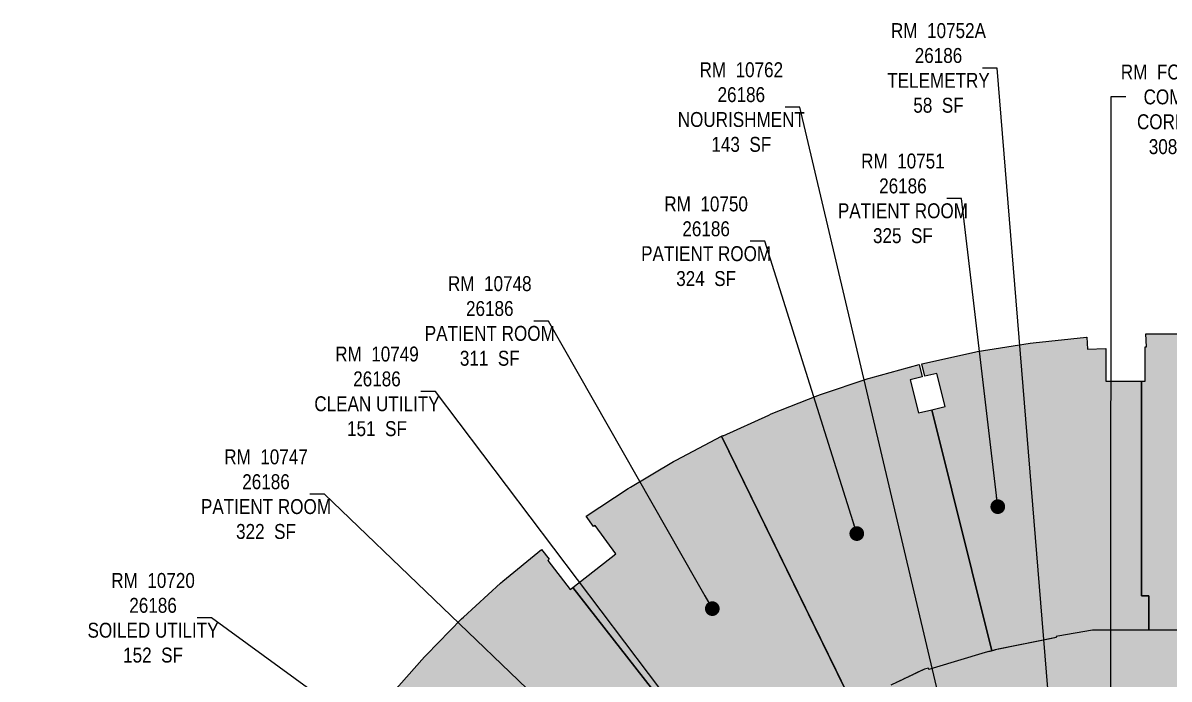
# Model space of a CAD drawing. Header units: inches. Extents: x -331 to 2565, y 2064 to 4565.
# Drawn here: x -175 to 900, y 3927 to 4542 of the extents above; entities that cross this region are included whole.
import ezdxf

# ---------------------------------------------------------------- set-up
doc = ezdxf.new("R2010")
doc.units = ezdxf.units.IN
doc.header["$LTSCALE"] = 96
doc.header["$MEASUREMENT"] = 0
for name, color, linetype in [('0-LABEL', 3, 'Continuous'), ('3-FCM', 190, 'Continuous'), ('3-FCM-PTN', 9, 'Continuous'), ('4-OCC', 6, 'Continuous'), ('4-OCC-PTN', 95, 'Continuous')]:
    doc.layers.add(name, color=color, linetype=linetype)
doc.styles.add('ArialN', font='ARIALN.TTF')
doc.dimstyles.new('AB-220', dxfattribs={"dimscale": 220, "dimtxt": 0.0703125, "dimasz": 0.0625, "dimexe": 0.0625, "dimexo": 0.125, "dimgap": 0.1875, "dimtad": 0, "dimdec": 4, "dimrnd": 0.0625, "dimzin": 0, "dimdsep": 46, "dimlunit": 4, "dimtxsty": 'ArialN', "dimblk": 'ARCHTICK', "dimcen": 0.0625, "dimclrd": 256, "dimclre": 256, "dimclrt": 256, "dimadec": 0, "dimazin": 0, "dimtfac": 1, "dimtdec": 4, "dimtofl": 0, "dimtmove": 2, "dimatfit": 3, "dimldrblk": 'DOT', "dimfxl": 0, "dimfrac": 2, "dimtolj": 1, "dimtzin": 0, "dimlwd": -1, "dimlwe": -1, "dimarcsym": 0})

# ---------------------------------------------------------------- blocks, each defined once
blk = doc.blocks.new('_ArchTick')
at = {"color": 0, "linetype": 'ByBlock', "const_width": 0.15}
blk.add_lwpolyline([(-0.5, -0.5), (0.5, 0.5)], dxfattribs=at)
blk = doc.blocks.new('_Dot')
at = {"lineweight": -2}
blk.add_line((-0.5, 0), (-1, 0), dxfattribs=at)
at = {"const_width": 0.5}
blk.add_lwpolyline([(-0.25, 0, 1), (0.25, 0, 1)], format="xyb", close=True, dxfattribs=at)
blk = doc.blocks.new('tags10')
at = {"layer": '0-LABEL', "char_height": 14, "attachment_point": 5, "style": 'ArialN'}
for s, insert in [('RM  10752A\\P26186\\PTELEMETRY\\P58  SF', (683.8597060213469, 4499.874073124698)), ('RM  10762\\P26186\\PNOURISHMENT\\P143  SF', (498.7854537361309, 4463.165792480699)), ('RM  FCM 10770\\PCOMMON\\PCORRIDOR\\P3087  SF', (913.7926485609096, 4461.032912451195)), ('RM  10751\\P26186\\PPATIENT ROOM\\P325  SF', (650.4699721749603, 4377.518710310858)), ('RM  10750\\P26186\\PPATIENT ROOM\\P324  SF', (465.7695908132773, 4337.279364674407)), ('RM  10748\\P26186\\PPATIENT ROOM\\P311  SF', (262.6975517534374, 4262.470201166772)), ('RM  10749\\P26186\\PCLEAN UTILITY\\P151  SF', (156.8185362161894, 4196.442592122148)), ('RM  10747\\P26186\\PPATIENT ROOM\\P322  SF', (52.66632625359489, 4099.963738354045)), ('RM  10720\\P26186\\PSOILED UTILITY\\P152  SF', (-53.35269411544141, 3983.97402302652))]:
    blk.add_mtext(s, dxfattribs=dict(at, insert=insert))
at = {"layer": '0-LABEL', "annotation_type": 0, "has_hookline": 1}
for points, hookline_direction, text_width in [([(806.6832048883152, 3670.452519500055), (738.8597060213469, 4499.874073124698), (725.1097060213469, 4499.874073124698)], 1, 95.70804911323329), ([(845.7580061603549, 3896.189002095873), (846.002687073269, 4473.160444819174), (859.752687073269, 4473.160444819174)], 0, 115.6193724420191), ([(720.2235348632819, 3758.285110134835), (553.7854537361309, 4463.165792480699), (540.0354537361309, 4463.165792480699)], 1, 117.8731241473397), ([(739.5092746344417, 4088.315132806989), (705.4699721749603, 4377.518710310858), (691.7199721749603, 4377.518710310858)], 1, 119.6398362892224), ([(607.1654376108614, 4063.033639547491), (520.7695908132773, 4337.279364674407), (507.0195908132773, 4337.279364674407)], 1, 119.6398362892224), ([(471.5560253717959, 3992.634408619752), (317.6975517534374, 4262.470201166772), (303.9475517534374, 4262.470201166772)], 1, 119.6398362892224), ([(671.2172598833495, 3588.626304939889), (211.8185362161894, 4196.442592122148), (198.0685362161894, 4196.442592122148)], 1, 116.7366984993179), ([(326.0650423618555, 3890.383212514298), (107.6663262535949, 4099.963738354045), (93.91632625359489, 4099.963738354045)], 1, 119.6398362892224)]:
    blk.add_leader(points, dimstyle='AB-220', override={"dimfxl": 0.0625}, dxfattribs=dict(at, hookline_direction=hookline_direction, text_width=text_width))
at = {"layer": '0-LABEL', "annotation_type": 0, "has_hookline": 1, "hookline_direction": 1, "text_width": 122.1418826739427}
blk.add_leader([(575.1310682788512, 3566.929687255022), (1.647305884558591, 3983.97402302652), (-12.10269411544141, 3983.97402302652)], dimstyle='AB-220', dxfattribs=at)

msp = doc.modelspace()

# ---------------------------------------------------------------- hatches: boundary and pattern name
at = {"layer": '3-FCM-PTN'}
h = msp.add_hatch(color=256, dxfattribs=at)
h.dxf.hatch_style = 1
edge = h.paths.add_edge_path()
edge.add_line((1092.25442862705, 3521.56458674961), (1111.876291836576, 3564.421695614039))
edge.add_line((1111.876291836576, 3564.421695614039), (1112.750382042208, 3564.1027101589))
edge.add_line((1112.750382042208, 3564.1027101589), (1115.758877156308, 3572.754010890833))
edge.add_line((1115.758877156308, 3572.754010890833), (1118.502163794109, 3581.49291002435))
edge.add_line((1118.502163794109, 3581.49291002435), (1120.977727654881, 3590.311379555234))
edge.add_line((1120.977727654881, 3590.311379555234), (1124.271480637071, 3604.076168524619))
edge.add_arc((857.3217545045077, 3663.161657677349), 273.4104081973984, 347.519608184642, 355.821722656267)
edge.add_line((1130.005484995086, 3643.240953964642), (1130.005484996165, 3643.240953964642))
edge.add_line((1130.005484996165, 3643.240953964642), (1129.077738612467, 3643.314808061172))
edge.add_line((1129.077738612467, 3643.314808061172), (1129.077738612467, 3690.840989414948))
edge.add_line((1129.077738612467, 3690.840989414948), (1130.005369761382, 3690.914838850964))
edge.add_arc((844.293335089988, 3669.428333472206), 286.518824284652, 4.300739724201006, 15.15373334039618)
edge.add_arc((830.5777386126629, 3667.077172647229), 300.3749999995364, 14.90271153620701, 16.16455719438679)
edge.add_line((1119.077738612222, 3750.700677865415), (1119.077738612228, 3839.952172647096))
edge.add_line((1119.077738612228, 3839.952172647096), (1143.202738612228, 3839.952172647096))
edge.add_line((1143.202738612228, 3839.952172647096), (1143.202738612228, 3859.827172647097))
edge.add_line((1143.202738612228, 3859.827172647097), (1223.077738612226, 3859.827172647097))
edge.add_line((1223.077738612226, 3859.827172647097), (1223.077738612226, 3867.077172647097))
edge.add_line((1223.077738612226, 3867.077172647097), (1359.327738612227, 3867.077172647097))
edge.add_line((1359.327738612227, 3867.077172647097), (1359.327738612227, 3862.201451851782))
edge.add_line((1359.327738612227, 3862.201451851782), (1421.327738612226, 3862.201451851782))
edge.add_line((1421.327738612226, 3862.201451851782), (1421.327738612228, 3860.952172647095))
edge.add_line((1421.327738612228, 3860.952172647095), (1499.827738612228, 3860.952172647095))
edge.add_line((1499.827738612228, 3860.952172647095), (1499.827738612228, 3827.952172647094))
edge.add_line((1499.827738612228, 3827.952172647094), (1573.702738612208, 3827.952172647094))
edge.add_line((1573.702738612208, 3827.952172647094), (1573.702738613287, 3816.139672647075))
edge.add_line((1573.702738613287, 3816.139672647075), (1681.202738613262, 3816.139672647094))
edge.add_line((1681.202738613262, 3816.139672647094), (1681.202738612208, 3867.077172647095))
edge.add_line((1681.202738612208, 3867.077172647095), (1999.077738612229, 3867.077172647095))
edge.add_line((1999.077738612229, 3867.077172647095), (1999.077738612228, 3467.077172647089))
edge.add_line((1999.077738612228, 3467.077172647089), (1817.827738613326, 3467.077172647089))
edge.add_line((1817.827738613326, 3467.077172647089), (1817.827738612224, 3359.576451851779))
edge.add_line((1817.827738612224, 3359.576451851779), (1864.765238613301, 3359.576451851748))
edge.add_line((1864.765238613301, 3359.576451851748), (1864.765238613301, 3364.01467264711))
edge.add_line((1864.765238613301, 3364.01467264711), (1948.576661756896, 3364.014879376685))
edge.add_line((1948.576661756896, 3364.014879376685), (1948.577738613308, 3367.077172647089))
edge.add_line((1948.577738613308, 3367.077172647089), (1999.577738613308, 3367.076451851789))
edge.add_line((1999.577738613308, 3367.076451851789), (1999.577738613308, 3362.201451851789))
edge.add_line((1999.577738613308, 3362.201451851789), (2129.702738612099, 3362.20145185179))
edge.add_line((2129.702738612099, 3362.20145185179), (2129.702738612099, 3466.827172647092))
edge.add_line((2129.702738612099, 3466.827172647092), (2105.327738612224, 3466.827172647092))
edge.add_line((2105.327738612224, 3466.827172647092), (2105.327738612224, 3502.202172647088))
edge.add_line((2105.327738612224, 3502.202172647088), (2129.702738612099, 3502.202172647088))
edge.add_line((2129.702738612099, 3502.202172647088), (2129.7027386121, 3737.827172647092))
edge.add_line((2129.7027386121, 3737.827172647092), (2102.827738612225, 3737.827172647092))
edge.add_line((2102.827738612225, 3737.827172647092), (2102.827738612225, 3792.577172647092))
edge.add_line((2102.827738612225, 3792.577172647092), (2106.640072344196, 3792.577157092022))
edge.add_line((2106.640072344196, 3792.577157092022), (2106.640106650465, 3876.639656280982))
edge.add_line((2106.640106650465, 3876.639656280982), (2282.45273861318, 3876.639672647088))
edge.add_line((2282.45273861318, 3876.639672647088), (2282.45273861318, 3965.076451851774))
edge.add_line((2282.45273861318, 3965.076451851774), (2251.65195736222, 3965.076451851775))
edge.add_line((2251.65195736222, 3965.076451851775), (2251.65195736222, 3972.326451851777))
edge.add_line((2251.65195736222, 3972.326451851777), (2107.702738612225, 3972.326451851776))
edge.add_line((2107.702738612225, 3972.326451851776), (2107.702738612225, 4006.951812249561))
edge.add_line((2107.702738612225, 4006.951812249561), (2035.765238613308, 4006.951812249561))
edge.add_line((2035.765238613308, 4006.951812249561), (2035.765238613308, 3972.326451851779))
edge.add_line((2035.765238613308, 3972.326451851779), (1626.202738613302, 3972.32645185178))
edge.add_line((1626.202738613302, 3972.32645185178), (1589.452738613298, 3972.32645185178))
edge.add_line((1589.452738613298, 3972.32645185178), (1589.452738613298, 3972.576451851784))
edge.add_line((1589.452738613298, 3972.576451851784), (1549.95273861222, 3972.57645185178))
edge.add_line((1549.95273861222, 3972.57645185178), (1549.952738613298, 3998.076451851868))
edge.add_line((1549.952738613298, 3998.076451851868), (1508.452738613297, 3998.076451851868))
edge.add_line((1508.452738613297, 3998.076451851868), (1508.452738613297, 3972.576451851783))
edge.add_line((1508.452738613297, 3972.576451851783), (1299.327738612254, 3972.576451851855))
edge.add_line((1299.327738612254, 3972.576451851855), (1223.952738612225, 3972.576451851849))
edge.add_line((1223.952738612225, 3972.576451851849), (1223.952738612225, 4008.576451851784))
edge.add_line((1223.952738612225, 4008.576451851784), (1177.327738612216, 4008.576451851787))
edge.add_line((1177.327738612216, 4008.576451851787), (1177.327738612212, 3972.576451851855))
edge.add_line((1177.327738612212, 3972.576451851855), (1137.827738613293, 3972.576451851862))
edge.add_line((1137.827738613293, 3972.576451851862), (1137.827738613293, 3972.326451851858))
edge.add_line((1137.827738613293, 3972.326451851858), (937.4527773187439, 3972.326451851848))
edge.add_line((937.4527773187439, 3972.326451851848), (937.4527773187439, 3972.576451851814))
edge.add_line((937.4527773187439, 3972.576451851814), (828.4527387469764, 3972.576451851784))
edge.add_line((828.4527387469764, 3972.576451851784), (795.981428057919, 3966.769266157476))
edge.add_line((795.981428057919, 3966.769266157476), (794.2319583206599, 3966.50254213025))
edge.add_line((794.2319583206599, 3966.50254213025), (794.3966574003371, 3965.431711885873))
edge.add_line((794.3966574003371, 3965.431711885873), (790.3814233470873, 3964.627358845132))
edge.add_line((790.3814233470873, 3964.627358845132), (739.8846801591335, 3954.511582680652))
edge.add_line((739.8846801591335, 3954.511582680652), (736.9527651157564, 3953.924245865648))
edge.add_line((736.9527651157564, 3953.924245865648), (733.9894109628704, 3953.18260530027))
edge.add_line((733.9894109628704, 3953.18260530027), (731.01788030115, 3952.441719494996))
edge.add_line((731.01788030115, 3952.441719494996), (727.6822617614757, 3951.443025549905))
edge.add_line((727.6822617614757, 3951.443025549905), (678.8250997138966, 3936.815048360404))
edge.add_line((678.8250997138966, 3936.815048360404), (674.824765342396, 3935.617336551442))
edge.add_line((674.824765342396, 3935.617336551442), (674.3995737782348, 3936.835159045386))
edge.add_line((674.3995737782348, 3936.835159045386), (670.8435503288406, 3935.956627120623))
edge.add_line((670.8435503288406, 3935.956627120623), (663.7889487496408, 3932.599790164727))
edge.add_arc((-3126.86794402438, 11874.56017580316), 8800.216727205381, 295.37871763998146, 295.51490339181214, ccw=False)
edge.add_line((644.9010943277318, 3923.61225954099), (639.0104533689305, 3920.809276428588))
edge.add_arc((898.7554665776693, 3296.623765985102), 676.0732381439188, 112.593870854964, 115.988727250932)
edge.add_line((602.5040247763766, 3904.332665512712), (651.6252547525091, 3803.275308447758))
edge.add_arc((811.8821917759793, 3474.722312518423), 365.5534940310187, 115.62002271111601, 116.00154029713121, ccw=False)
edge.add_arc((896.5777264994191, 3301.077184759894), 558.7499878872, 110.3622910683622, 115.7516968595742, ccw=False)
edge.add_line((702.1578161278592, 3824.911554971568), (701.7252466665884, 3826.077046465849))
edge.add_line((701.7252466665884, 3826.077046465849), (705.4112175653036, 3827.27255620063))
edge.add_line((705.4112175653036, 3827.27255620063), (742.508731137319, 3839.304783208717))
edge.add_line((742.508731137319, 3839.304783208717), (746.235657960769, 3840.513576609256))
edge.add_line((746.235657960769, 3840.513576609256), (750.6811611553904, 3840.443239665509))
edge.add_arc((909.0838382933622, 3250.781636305913), 610.5671253851505, 100.7421099116105, 105.03655863793989, ccw=False)
edge.add_line((795.2809993117787, 3850.649228730123), (793.7439970960933, 3857.656265080271))
edge.add_arc((829.1874151481964, 3664.742651401779), 196.1425456796932, 43.59731458090317, 100.41067210625692, ccw=False)
edge.add_arc((829.2893905508004, 3664.869396455211), 195.9812942785619, 28.969376622545326, 43.59103818558742, ccw=False)
edge.add_arc((802.6244413092422, 3647.850310725437), 227.5615178065947, 13.066042792670203, 29.466570375918025, ccw=False)
edge.add_line((1024.29441975791, 3699.296059247626), (1026.946942098838, 3665.978001970752))
edge.add_line((1026.946942098838, 3665.978001970752), (1023.927391183135, 3632.755399603569))
edge.add_line((1023.927391183135, 3632.755399603569), (1015.327981934704, 3600.523285860314))
edge.add_line((1015.327981934704, 3600.523285860314), (1001.396883847068, 3570.211844095642))
edge.add_line((1001.396883847068, 3570.211844095642), (982.5361330900114, 3542.695829183226))
edge.add_line((982.5361330900114, 3542.695829183226), (959.2900301878615, 3518.769323052098))
edge.add_line((959.2900301878615, 3518.769323052098), (932.3294321049702, 3499.122818355511))
edge.add_line((932.3294321049702, 3499.122818355511), (902.4323920515039, 3484.323291612339))
edge.add_line((902.4323920515039, 3484.323291612339), (869.9527386122197, 3474.646197564501))
edge.add_line((869.9527386122197, 3474.646197564501), (869.9527386122195, 3477.827172647093))
edge.add_line((869.9527386122195, 3477.827172647093), (866.3277386122234, 3477.827172647093))
edge.add_line((866.3277386122234, 3477.827172647093), (866.3277386122195, 3359.826451851807))
edge.add_line((866.3277386122195, 3359.826451851807), (880.0777386133004, 3359.826451851806))
edge.add_line((880.0777386133004, 3359.826451851806), (880.0777386133004, 3353.201451851807))
edge.add_line((880.0777386133004, 3353.201451851807), (920.4527386133018, 3353.201451851808))
edge.add_line((920.4527386133018, 3353.201451851808), (920.4527386133018, 3359.826451851807))
edge.add_line((920.4527386133018, 3359.826451851807), (1156.202738613323, 3359.82645185178))
edge.add_line((1156.202738613323, 3359.82645185178), (1156.202738613323, 3359.576451851777))
edge.add_line((1156.202738613323, 3359.576451851777), (1191.202738612245, 3359.576451851782))
edge.add_line((1191.202738612245, 3359.576451851782), (1191.202738612238, 3323.576451851878))
edge.add_line((1191.202738612238, 3323.576451851878), (1237.827738612254, 3323.576451851869))
edge.add_line((1237.827738612254, 3323.576451851869), (1237.827738612251, 3359.576451851779))
edge.add_line((1237.827738612251, 3359.576451851779), (1277.327738613328, 3359.576450137676))
edge.add_line((1277.327738613328, 3359.576450137676), (1277.327738613328, 3359.826451851775))
edge.add_line((1277.327738613328, 3359.826451851775), (1477.390238613325, 3359.826451851775))
edge.add_line((1477.390238613325, 3359.826451851775), (1477.390238613325, 3359.576439741855))
edge.add_line((1477.390238613325, 3359.576439741855), (1516.890238613323, 3359.576439741856))
edge.add_line((1516.890238613323, 3359.576439741856), (1516.890238613323, 3323.576439741949))
edge.add_line((1516.890238613323, 3323.576439741949), (1563.515238613198, 3323.576348126719))
edge.add_line((1563.515238613198, 3323.576348126719), (1563.515309351281, 3359.576439741853))
edge.add_line((1563.515309351281, 3359.576439741853), (1603.015238613328, 3359.576439741848))
edge.add_line((1603.015238613328, 3359.576439741848), (1603.015238613328, 3359.82643974185))
edge.add_line((1603.015238613328, 3359.82643974185), (1817.812113612583, 3359.576451851779))
edge.add_line((1817.812113612583, 3359.576451851779), (1817.812113612583, 3467.077172647089))
edge.add_line((1817.812113612583, 3467.077172647089), (1681.20273861221, 3467.077172647089))
edge.add_line((1681.20273861221, 3467.077172647089), (1681.202738613827, 3518.01467264709))
edge.add_line((1681.202738613827, 3518.01467264709), (1578.577738614219, 3518.014672647108))
edge.add_line((1578.577738614219, 3518.014672647108), (1578.577738612208, 3496.081444028735))
edge.add_line((1578.577738612208, 3496.081444028735), (1530.077738612227, 3496.081444028735))
edge.add_line((1530.077738612227, 3496.081444028735), (1530.077738612227, 3467.077172647094))
edge.add_line((1530.077738612227, 3467.077172647094), (1499.077738612227, 3467.077172647094))
edge.add_line((1499.077738612227, 3467.077172647094), (1499.077738612227, 3496.081444028735))
edge.add_line((1499.077738612227, 3496.081444028735), (1403.327738612227, 3496.081444028735))
edge.add_line((1403.327738612227, 3496.081444028735), (1403.327738612227, 3472.202172647092))
edge.add_line((1403.327738612227, 3472.202172647092), (1259.577738612228, 3472.202172647092))
edge.add_line((1259.577738612228, 3472.202172647092), (1259.577738612228, 3474.327172647094))
edge.add_line((1259.577738612228, 3474.327172647094), (1143.077738613306, 3474.327172647094))
edge.add_line((1143.077738613306, 3474.327172647094), (1143.077738613306, 3498.277136672237))
edge.add_line((1143.077738613306, 3498.277136672237), (1092.092890171573, 3521.21176239524))
edge.add_line((1092.092890171573, 3521.21176239524), (1092.25442862705, 3521.56458674961))
at = {"layer": '4-OCC-PTN'}
h = msp.add_hatch(color=109, dxfattribs=at)
h.dxf.hatch_style = 1
h.paths.add_polyline_path([(1037.640257966012, 3972.326451851813), (937.4527773187439, 3972.326451851848), (937.4527773187439, 3972.576451851814), (881.1402386133066, 3972.576451851851), (881.1402386133066, 4004.576451851784), (874.4575399027312, 4004.576451851785), (874.4575399027312, 4205.952172647093), (877.7027773187384, 4205.952172647093), (877.7027773187384, 4238.339468460022), (879.0936224590446, 4238.405785263967), (878.5897107755555, 4250.326884012578), (1037.640238613299, 4250.326884012578)])
h = msp.add_hatch(color=109, dxfattribs=at)
h.dxf.hatch_style = 1
h.paths.add_polyline_path([(690.1007308009058, 4182.430836941079), (682.3869152674635, 4213.369261200579), (671.0284115047774, 4210.872891106857), (668.1634019570489, 4222.401650197783), (717.5972785658073, 4233.266166785455), (720.1208719619344, 4233.747149275526), (770.0603068317913, 4241.823344002663), (772.6068671300231, 4242.162305721514), (822.9200608471111, 4247.430309161079), (822.9544704422552, 4247.432940422742), (823.8261838402688, 4236.033337943586), (841.0777386133017, 4236.855908294879), (841.0777386133017, 4205.952172647093), (874.4575399027312, 4205.952172647093), (874.4575399027312, 4004.576451851785), (881.1402386133066, 4004.576451851784), (881.1402386133066, 3972.576451851851), (828.4527387480571, 3972.576451851784), (795.9814280590051, 3966.769266157452), (794.2319583216171, 3966.502542130231), (794.4445507597809, 3965.441306138142), (740.3749398028161, 3954.609794099724), (736.9527651168372, 3953.924245865648), (733.9894109639511, 3953.182605300269), (677.6080103470881, 4179.316051900251)])
h = msp.add_hatch(color=109, dxfattribs=at)
h.dxf.hatch_style = 1
edge = h.paths.add_edge_path()
edge.add_line((674.8247653433415, 3935.617336551403), (674.3995719074355, 3936.835164406618))
edge.add_line((674.3995719074355, 3936.835164406618), (670.8435503299213, 3935.956627120623))
edge.add_line((670.8435503299213, 3935.956627120623), (639.0104347709421, 3920.809268688877))
edge.add_arc((896.5777265042843, 3301.077184756922), 671.1250000003669, 112.5682937724001, 115.7007595531102)
edge.add_line((605.5302565896377, 3905.808642415423), (602.3936825783466, 3904.278862498334))
edge.add_line((602.3936825783466, 3904.278862498334), (480.3414642572593, 4154.481832429483))
edge.add_line((480.3414642572593, 4154.481832429483), (481.4649568170427, 4155.029796359054))
edge.add_line((481.4649568170427, 4155.029796359054), (481.6181084144033, 4154.789458599947))
edge.add_line((481.6181084144033, 4154.789458599947), (524.5152610141813, 4174.320749505209))
edge.add_line((524.5152610141813, 4174.320749505209), (526.8691888769571, 4175.33770686138))
edge.add_line((526.8691888769571, 4175.33770686138), (570.7212517054554, 4192.611345513052))
edge.add_line((570.7212517054554, 4192.611345513052), (573.1311765738809, 4193.488478392544))
edge.add_line((573.1311765738809, 4193.488478392544), (617.8271556629895, 4208.443396465121))
edge.add_line((617.8271556629895, 4208.443396465121), (620.2796834138701, 4209.193201459027))
edge.add_line((620.2796834138701, 4209.193201459027), (665.6970896262239, 4221.788416596648))
edge.add_line((665.6970896262239, 4221.788416596648), (668.6019913482718, 4210.27081710614))
edge.add_line((668.6019913482718, 4210.27081710614), (657.3959690563436, 4207.163160298505))
edge.add_line((657.3959690563436, 4207.163160298505), (665.1156158505078, 4176.201348129688))
edge.add_line((665.1156158505078, 4176.201348129688), (677.6080103470881, 4179.316051900251))
edge.add_line((677.6080103470881, 4179.316051900251), (733.9894109644636, 3953.182605300397))
edge.add_line((733.9894109644636, 3953.182605300397), (731.0178803022308, 3952.441719494995))
edge.add_line((731.0178803022308, 3952.441719494995), (727.6822617617744, 3951.44302554967))
edge.add_line((727.6822617617744, 3951.44302554967), (678.8250997149775, 3936.815048360404))
edge.add_line((678.8250997149775, 3936.815048360404), (674.8247653434948, 3935.617336551448))
edge.add_line((674.8247653434948, 3935.617336551448), (674.8247653433415, 3935.617336551403))
h = msp.add_hatch(color=109, dxfattribs=at)
h.dxf.hatch_style = 1
edge = h.paths.add_edge_path()
edge.add_line((587.3674843054966, 3935.082066949324), (602.3936822428387, 3904.278862334699))
edge.add_arc((898.5018077177697, 3297.124815216342), 675.5117015303863, 115.9984227457414, 119.408255165392)
edge.add_line((566.8057881168037, 3885.592154569473), (533.08007286017, 3866.482764848076))
edge.add_line((533.08007286017, 3866.482764848076), (530.0818210605204, 3864.353533575946))
edge.add_line((530.0818210605204, 3864.353533575946), (488.0652075346668, 3834.573436399827))
edge.add_line((488.0652075346668, 3834.573436399827), (485.2226142916271, 3832.561844656083))
edge.add_line((485.2226142916271, 3832.561844656083), (482.7229189537286, 3830.786984810021))
edge.add_line((482.7229189537286, 3830.786984810021), (340.7183684907532, 4012.545486318243))
edge.add_line((340.7183684907532, 4012.545486318243), (380.9408953089078, 4043.970601467743))
edge.add_line((380.9408953089078, 4043.970601467743), (361.7483872898076, 4070.798180676328))
edge.add_line((361.7483872898076, 4070.798180676328), (359.9655005013564, 4069.618120560645))
edge.add_line((359.9655005013564, 4069.618120560645), (353.1789092109752, 4079.366745488041))
edge.add_line((353.1789092109752, 4079.366745488041), (392.4813186677551, 4105.380290571556))
edge.add_line((392.4813186677551, 4105.380290571556), (394.6902869250595, 4106.75937813404))
edge.add_line((394.6902869250595, 4106.75937813404), (435.2662058245622, 4130.660269960748))
edge.add_line((435.2662058245622, 4130.660269960748), (437.5092760093859, 4131.903616888959))
edge.add_line((437.5092760093859, 4131.903616888959), (480.3414642572593, 4154.481832429483))
edge.add_line((480.3414642572593, 4154.481832429483), (587.3674843054966, 3935.082066949324))
h = msp.add_hatch(color=109, dxfattribs=at)
h.dxf.hatch_style = 1
edge = h.paths.add_edge_path()
edge.add_arc((2382.902130299849, 2004.067643288927), 2643.746782024129, 137.5396455571372, 139.096742784024)
edge.add_line((384.715360835151, 3735.150160617078), (382.4784484460403, 3732.484405213291))
edge.add_line((382.4784484460403, 3732.484405213291), (169.4071657699824, 3911.243673613861))
edge.add_line((169.4071657699824, 3911.243673613861), (170.2571543333762, 3912.204411070831))
edge.add_line((170.2571543333762, 3912.204411070831), (201.4885679080418, 3947.505001255081))
edge.add_line((201.4885679080418, 3947.505001255081), (203.2376154341758, 3949.380618011995))
edge.add_line((203.2376154341758, 3949.380618011995), (236.2726634189049, 3982.997169494097))
edge.add_line((236.2726634189049, 3982.997169494097), (238.1174763191134, 3984.778676075146))
edge.add_line((238.1174763191134, 3984.778676075146), (272.8212463020342, 4016.578666535272))
edge.add_line((272.8212463020342, 4016.578666535272), (274.8021223346225, 4018.302740818423))
edge.add_line((274.8021223346225, 4018.302740818423), (311.1700834731735, 4048.282019815305))
edge.add_line((311.1700834731735, 4048.282019815305), (318.5084721153697, 4038.941701211189))
edge.add_line((318.5084721153697, 4038.941701211189), (317.0806673648831, 4037.826183807275))
edge.add_line((317.0806673648831, 4037.826183807275), (338.3050806992572, 4010.660029268777))
edge.add_line((338.3050806992572, 4010.660029268777), (340.7183684907732, 4012.545486318259))
edge.add_line((340.7183684907732, 4012.545486318259), (482.7229189537286, 3830.786984810021))
edge.add_line((482.7229189537286, 3830.786984810021), (478.1356730581737, 3826.845806532284))
edge.add_line((478.1356730581737, 3826.845806532284), (439.0729188929172, 3793.284649862336))
edge.add_line((439.0729188929172, 3793.284649862336), (436.0284064209993, 3790.668926464544))
edge.add_line((436.0284064209993, 3790.668926464544), (435.2747273739324, 3791.470134866982))
edge.add_line((435.2747273739324, 3791.470134866982), (432.4921338094467, 3788.807930572554))
edge.add_line((432.4921338094467, 3788.807930572554), (432.4921338097955, 3788.807930572923))

# ---------------------------------------------------------------- linework, layer by layer
at = {"layer": '3-FCM'}
msp.add_line((731.0178803022308, 3952.441719494995), (736.9609416256714, 3953.923491105543), dxfattribs=at)
msp.add_lwpolyline([(937.4527773187439, 3972.576451851814), (828.4527387469764, 3972.576451851784), (795.981428057919, 3966.769266157476), (794.2319583206599, 3966.50254213025), (794.3966574003371, 3965.431711885873), (790.3814233470873, 3964.627358845132), (739.8846801591335, 3954.511582680652), (736.9527651157564, 3953.924245865648), (733.9894109628704, 3953.18260530027), (731.01788030115, 3952.441719494996), (727.6822617614757, 3951.443025549905), (678.8250997138966, 3936.815048360404), (674.824765342396, 3935.617336551442), (674.3995737782348, 3936.835159045386), (670.8435503288406, 3935.956627120623), (663.7889487496408, 3932.599790164727, -0.0005942225108774268), (644.9010943277318, 3923.61225954099)], format="xyb", dxfattribs=at)
at = {"layer": '4-OCC'}
for points in [[(1037.640257966012, 3972.326451851813), (937.4527773187439, 3972.326451851848), (937.4527773187439, 3972.576451851814), (881.1402386133066, 3972.576451851851), (881.1402386133066, 4004.576451851784), (874.4575399027312, 4004.576451851785), (874.4575399027312, 4205.952172647093), (877.7027773187384, 4205.952172647093), (877.7027773187384, 4238.339468460022), (879.0936224590446, 4238.405785263967), (878.5897107755555, 4250.326884012578), (1037.640238613299, 4250.326884012578)], [(690.1007308009058, 4182.430836941079), (682.3869152674635, 4213.369261200579), (671.0284115047774, 4210.872891106857), (668.1634019570489, 4222.401650197783), (717.5972785658073, 4233.266166785455), (720.1208719619344, 4233.747149275526), (770.0603068317913, 4241.823344002663), (772.6068671300231, 4242.162305721514), (822.9200608471111, 4247.430309161079), (822.9544704422552, 4247.432940422742), (823.8261838402688, 4236.033337943586), (841.0777386133017, 4236.855908294879), (841.0777386133017, 4205.952172647093), (874.4575399027312, 4205.952172647093), (874.4575399027312, 4004.576451851785), (881.1402386133066, 4004.576451851784), (881.1402386133066, 3972.576451851851), (828.4527387480571, 3972.576451851784), (795.9814280590051, 3966.769266157452), (794.2319583216171, 3966.502542130231), (794.4445507597809, 3965.441306138142), (740.3749398028161, 3954.609794099724), (736.9527651168372, 3953.924245865648), (733.9894109639511, 3953.182605300269), (677.6080103470881, 4179.316051900251)]]:
    msp.add_lwpolyline(points, close=True, dxfattribs=at)
for points in [[(602.3936825783466, 3904.278862498334), (480.3414642572593, 4154.481832429483), (481.4649568170427, 4155.029796359054), (481.6181084144033, 4154.789458599947), (524.5152610141813, 4174.320749505209), (526.8691888769571, 4175.33770686138), (570.7212517054554, 4192.611345513052), (573.1311765738809, 4193.488478392544), (617.8271556629895, 4208.443396465121), (620.2796834138701, 4209.193201459027), (665.6970896262239, 4221.788416596648), (668.6019913482718, 4210.27081710614), (657.3959690563436, 4207.163160298505), (665.1156158505078, 4176.201348129688), (677.6080103470881, 4179.316051900251), (733.9894109644636, 3953.182605300397), (731.0178803022308, 3952.441719494995), (727.6822617617744, 3951.44302554967), (678.8250997149775, 3936.815048360404), (674.8247653434948, 3935.617336551448), (674.8247653433415, 3935.617336551403), (674.3995719074355, 3936.835164406618), (670.8435503299213, 3935.956627120623), (639.0104347709421, 3920.809268688877, 0.01366881157667229)], [(432.4921338094467, 3788.807930572554, 0.006794222886576206), (384.715360835151, 3735.150160617078), (382.4784484460403, 3732.484405213291), (169.4071657699824, 3911.243673613861), (170.2571543333762, 3912.204411070831), (201.4885679080418, 3947.505001255081), (203.2376154341758, 3949.380618011995), (236.2726634189049, 3982.997169494097), (238.1174763191134, 3984.778676075146), (272.8212463020342, 4016.578666535272), (274.8021223346225, 4018.302740818423), (311.1700834731735, 4048.282019815305), (318.5084721153697, 4038.941701211189), (317.0806673648831, 4037.826183807275), (338.3050806992572, 4010.660029268777), (340.7183684907732, 4012.545486318259), (482.7229189537286, 3830.786984810021), (478.1356730581737, 3826.845806532284), (439.0729188929172, 3793.284649862336), (436.0284064209993, 3790.668926464544), (435.2747273739324, 3791.470134866982), (432.4921338094467, 3788.807930572554), (432.4921338097955, 3788.807930572923)]]:
    msp.add_lwpolyline(points, format="xyb", dxfattribs=at)
msp.add_lwpolyline([(587.3674843054966, 3935.082066949324), (602.3936822428387, 3904.278862334699, 0.01487929858032504), (566.8057881168037, 3885.592154569473), (533.08007286017, 3866.482764848076), (530.0818210605204, 3864.353533575946), (488.0652075346668, 3834.573436399827), (485.2226142916271, 3832.561844656083), (482.7229189537286, 3830.786984810021), (340.7183684907532, 4012.545486318243), (380.9408953089078, 4043.970601467743), (361.7483872898076, 4070.798180676328), (359.9655005013564, 4069.618120560645), (353.1789092109752, 4079.366745488041), (392.4813186677551, 4105.380290571556), (394.6902869250595, 4106.75937813404), (435.2662058245622, 4130.660269960748), (437.5092760093859, 4131.903616888959), (480.3414642572593, 4154.481832429483), (587.3674843054966, 3935.082066949324)], format="xyb", close=True, dxfattribs=at)

# ---------------------------------------------------------------- block references
at = {"layer": '0-LABEL'}
msp.add_blockref('tags10', (0, 0), dxfattribs=at)

doc.saveas('drawing.dxf')
